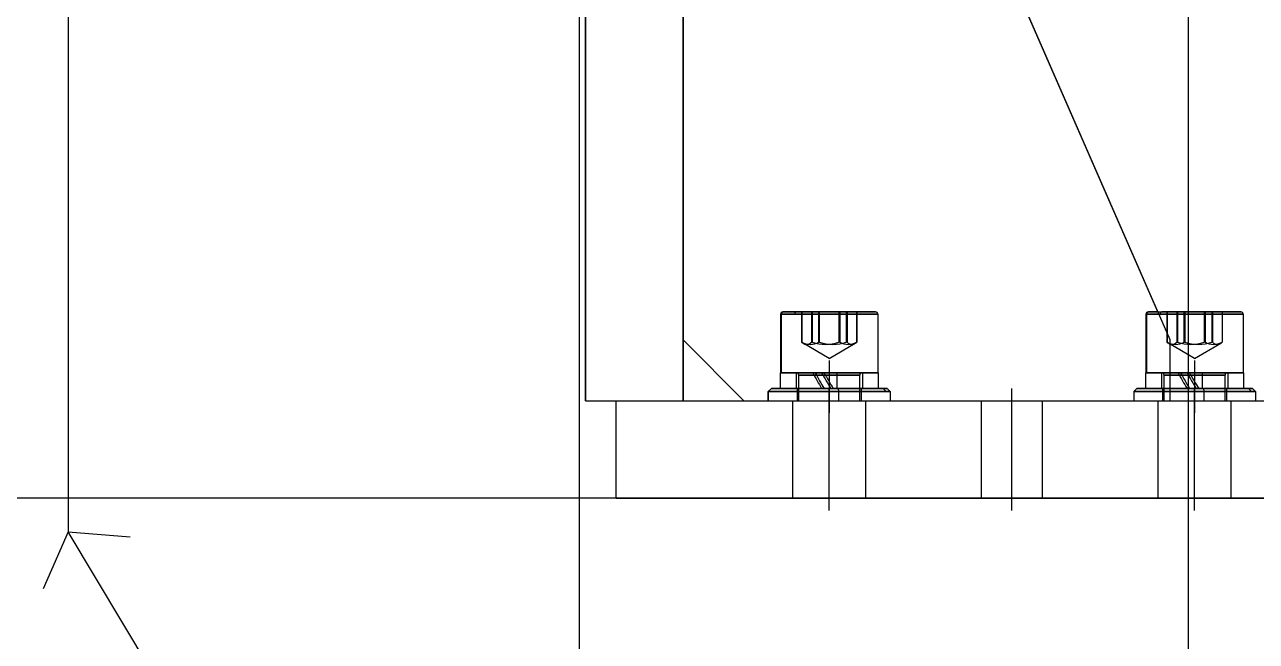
# Model space of a CAD drawing. Extents: x 250 to 718, y 586 to 1448.
# Drawn here: x 413.9 to 616.2, y 911.7 to 1012.9 of the extents above; entities that cross this region are included whole.
import ezdxf

# ---------------------------------------------------------------- set-up
doc = ezdxf.new("R2010")
doc.units = 0
doc.layers.get('0').update_dxf_attribs({"linetype": 'CONTINUOUS'})
for name, color, linetype in [('中心线', 1, 'CONTINUOUS'), ('尺寸', 3, 'CONTINUOUS'), ('虚线', 5, 'CONTINUOUS'), ('辅助线', 8, 'CONTINUOUS')]:
    doc.layers.add(name, color=color, linetype=linetype)

msp = doc.modelspace()

# ---------------------------------------------------------------- linework, layer by layer
for p, q in [((506.009145, 1103.17633), (506.009145, 951.17633)), ((522.009145, 951.17633), (522.009145, 1103.17633)), ((599.996645, 965.77633), (546.509145, 1088.03343)), ((538.009145, 965.37633), (538.009145, 955.77633)), ((538.104945, 965.37633), (538.009145, 965.37633)), ((538.104945, 965.37633), (538.009145, 965.37633)), ((538.104945, 965.37633), (538.104945, 955.77633)), ((540.340045, 965.37633), (538.104945, 965.37633)), ((540.340045, 965.37633), (538.104945, 965.37633)), ((538.409145, 965.77633), (553.609145, 965.77633)), ((554.009145, 965.37633), (540.340045, 965.37633)), ((554.009145, 965.37633), (540.340045, 965.37633)), ((554.009145, 965.37633), (554.009145, 955.77633)), ((598.009145, 965.37633), (598.009145, 955.77633)), ((598.104945, 965.37633), (598.009145, 965.37633)), ((598.104945, 965.37633), (598.009145, 965.37633)), ((598.104945, 965.37633), (598.104945, 955.77633)), ((600.340045, 965.37633), (598.104945, 965.37633)), ((600.340045, 965.37633), (598.104945, 965.37633)), ((598.409145, 965.77633), (613.609145, 965.77633)), ((614.009145, 965.37633), (600.340045, 965.37633)), ((614.009145, 965.37633), (600.340045, 965.37633)), ((614.009145, 965.37633), (614.009145, 955.77633)), ((522.009145, 961.17633), (532.009145, 951.17633)), ((554.059145, 955.77633), (537.959145, 955.77633)), ((537.959145, 955.77633), (537.959145, 953.17633)), ((547.251245, 955.77633), (547.251245, 953.17633)), ((554.059145, 955.77633), (554.059145, 953.17633)), ((614.059145, 955.77633), (597.959145, 955.77633)), ((597.959145, 955.77633), (597.959145, 953.17633)), ((607.251245, 955.77633), (607.251245, 953.17633)), ((614.059145, 955.77633), (614.059145, 953.17633)), ((536.509145, 953.17633), (536.009145, 952.67633)), ((555.509145, 953.17633), (536.509145, 953.17633)), ((547.474945, 953.17633), (547.552145, 952.67633)), ((554.870745, 953.17633), (555.337145, 952.67633)), ((555.509145, 953.17633), (556.009145, 952.67633)), ((596.509145, 953.17633), (596.009145, 952.67633)), ((615.509145, 953.17633), (596.509145, 953.17633)), ((607.474945, 953.17633), (607.552145, 952.67633)), ((614.870745, 953.17633), (615.337145, 952.67633)), ((615.509145, 953.17633), (616.009145, 952.67633)), ((506.009145, 951.17633), (621.009145, 951.17633)), ((511.009145, 935.17633), (511.009145, 951.17633)), ((556.009145, 952.67633), (536.009145, 952.67633)), ((536.009145, 952.67633), (536.009145, 951.17633)), ((547.552145, 952.67633), (547.552145, 951.17633)), ((556.009145, 952.67633), (556.009145, 951.17633)), ((616.009145, 952.67633), (596.009145, 952.67633)), ((596.009145, 952.67633), (596.009145, 951.17633)), ((607.552145, 952.67633), (607.552145, 951.17633)), ((616.009145, 952.67633), (616.009145, 951.17633)), ((511.009145, 935.17633), (621.009145, 935.17633))]:
    msp.add_line(p, q)
for points in [[(538.500145, 965.77633), (538.348945, 965.74593), (538.220745, 965.65913), (538.135045, 965.52943), (538.104945, 965.37633)], [(538.500145, 965.77633), (538.348945, 965.74593), (538.220745, 965.65913), (538.135045, 965.52943), (538.104945, 965.37633)], [(540.623545, 965.77633), (540.515045, 965.74593), (540.423145, 965.65913), (540.361645, 965.52943), (540.340045, 965.37633)], [(540.623545, 965.77633), (540.515045, 965.74593), (540.423145, 965.65913), (540.361645, 965.52943), (540.340045, 965.37633)], [(598.500145, 965.77633), (598.348945, 965.74593), (598.220745, 965.65913), (598.135045, 965.52943), (598.104945, 965.37633)], [(598.500145, 965.77633), (598.348945, 965.74593), (598.220745, 965.65913), (598.135045, 965.52943), (598.104945, 965.37633)], [(600.623545, 965.77633), (600.515045, 965.74593), (600.423145, 965.65913), (600.361645, 965.52943), (600.340045, 965.37633)], [(600.623545, 965.77633), (600.515045, 965.74593), (600.423145, 965.65913), (600.361645, 965.52943), (600.340045, 965.37633)]]:
    msp.add_lwpolyline(points)
for centre, start, end in [((538.409145, 965.37633), 90, 180), ((553.609145, 965.37633), 0, 90), ((598.409145, 965.37633), 90, 180), ((613.609145, 965.37633), 0, 90)]:
    msp.add_arc(centre, 0.4, start, end)
at = {"layer": '中心线'}
for p, q in [((546.009145, 957.77633), (546.009145, 951.17633)), ((546.009145, 957.77633), (546.009145, 951.17633)), ((606.009145, 957.77633), (606.009145, 951.17633)), ((606.009145, 957.77633), (606.009145, 951.17633)), ((546.009145, 955.17633), (546.009145, 949.17633)), ((546.009145, 955.17633), (546.009145, 949.17633)), ((606.009145, 955.17633), (606.009145, 949.17633)), ((606.009145, 955.17633), (606.009145, 949.17633)), ((546.009145, 933.17633), (546.009145, 953.17633)), ((546.009145, 933.17633), (546.009145, 953.17633)), ((576.009145, 933.17633), (576.009145, 953.17633)), ((576.009145, 933.17633), (576.009145, 953.17633)), ((606.009145, 933.17633), (606.009145, 953.17633)), ((606.009145, 933.17633), (606.009145, 953.17633))]:
    msp.add_line(p, q, dxfattribs=at)
at = {"layer": '尺寸'}
for p, q in [((421.009145, 1269.17633), (421.009145, 929.67633)), ((511.009145, 935.17633), (332.509145, 935.17633)), ((421.009145, 929.67633), (416.919209, 920.292097)), ((621.009145, 595.67633), (421.009145, 929.67633)), ((421.009145, 929.67633), (431.212588, 928.851007))]:
    msp.add_line(p, q, dxfattribs=at)
at = {"layer": '虚线'}
for p, q in [((506.009145, 951.17633), (506.009145, 1299.87633)), ((522.009145, 1135.17633), (522.009145, 951.17633)), ((602.009145, 961.17633), (532.009145, 1121.17633)), ((538.009145, 965.37633), (538.009145, 955.77633)), ((538.009145, 965.37633), (553.913345, 965.37633)), ((538.104945, 965.37633), (538.009145, 965.37633)), ((538.009145, 965.37633), (553.913345, 965.37633)), ((538.104945, 965.37633), (538.009145, 965.37633)), ((538.009145, 965.37633), (553.913345, 965.37633)), ((538.009145, 965.37633), (553.913345, 965.37633)), ((540.340045, 965.37633), (538.104945, 965.37633)), ((540.340045, 965.37633), (538.104945, 965.37633)), ((553.609145, 965.77633), (538.409145, 965.77633)), ((554.009145, 965.37633), (540.340045, 965.37633)), ((554.009145, 965.37633), (540.340045, 965.37633)), ((541.478045, 965.77633), (541.478045, 960.77633)), ((541.502145, 965.77633), (541.502145, 960.77633)), ((543.077745, 965.77633), (543.077745, 960.77633)), ((543.199045, 965.77633), (543.199045, 960.77633)), ((544.288145, 960.77633), (544.288145, 965.77633)), ((544.437345, 960.77633), (544.437345, 965.77633)), ((547.584845, 965.77633), (547.584845, 960.77633)), ((547.730145, 965.77633), (547.730145, 960.77633)), ((548.819245, 965.77633), (548.819245, 960.77633)), ((548.940545, 965.77633), (548.940545, 960.77633)), ((550.516145, 965.77633), (550.516145, 960.77633)), ((550.540245, 965.77633), (550.540245, 960.77633)), ((553.913345, 965.37633), (554.009145, 965.37633)), ((553.913345, 965.37633), (554.009145, 965.37633)), ((553.913345, 965.37633), (554.009145, 965.37633)), ((553.913345, 965.37633), (554.009145, 965.37633)), ((554.009145, 965.37633), (554.009145, 955.77633)), ((598.009145, 965.37633), (598.009145, 955.77633)), ((598.009145, 965.37633), (613.913345, 965.37633)), ((598.104945, 965.37633), (598.009145, 965.37633)), ((598.009145, 965.37633), (613.913345, 965.37633)), ((598.009145, 965.37633), (613.913345, 965.37633)), ((598.009145, 965.37633), (613.913345, 965.37633)), ((598.104945, 965.37633), (598.009145, 965.37633)), ((600.340045, 965.37633), (598.104945, 965.37633)), ((600.340045, 965.37633), (598.104945, 965.37633)), ((599.996645, 965.77633), (598.409145, 965.77633)), ((614.009145, 965.37633), (600.340045, 965.37633)), ((614.009145, 965.37633), (600.340045, 965.37633)), ((613.609145, 965.77633), (600.623545, 965.77633)), ((601.478045, 965.77633), (601.478045, 960.77633)), ((601.502145, 965.77633), (601.502145, 960.77633)), ((603.077745, 965.77633), (603.077745, 960.77633)), ((603.199045, 965.77633), (603.199045, 960.77633)), ((604.288145, 960.77633), (604.288145, 965.77633)), ((604.433445, 965.77633), (604.433445, 960.77633)), ((607.584845, 965.77633), (607.584845, 960.77633)), ((607.730145, 965.77633), (607.730145, 960.77633)), ((608.819245, 965.77633), (608.819245, 960.77633)), ((608.940545, 965.77633), (608.940545, 960.77633)), ((610.516145, 965.77633), (610.516145, 960.77633)), ((610.540245, 965.77633), (610.540245, 960.77633)), ((613.913345, 965.37633), (614.009145, 965.37633)), ((613.913345, 965.37633), (614.009145, 965.37633)), ((613.913345, 965.37633), (614.009145, 965.37633)), ((613.913345, 965.37633), (614.009145, 965.37633)), ((614.009145, 965.37633), (614.009145, 955.77633)), ((522.009145, 961.17633), (532.009145, 951.17633)), ((602.009145, 951.17633), (602.009145, 961.17633)), ((541.502145, 960.77633), (541.478045, 960.77633)), ((546.001345, 958.13973), (541.721045, 960.61103)), ((543.199045, 960.77633), (543.077745, 960.77633)), ((544.433445, 960.77633), (544.288145, 960.77633)), ((546.016945, 958.13973), (550.297245, 960.61103)), ((547.730145, 960.77633), (547.584845, 960.77633)), ((548.940545, 960.77633), (548.819245, 960.77633)), ((550.540245, 960.77633), (550.516145, 960.77633)), ((601.502145, 960.77633), (601.478045, 960.77633)), ((606.001345, 958.13973), (601.721045, 960.61103)), ((603.199045, 960.77633), (603.077745, 960.77633)), ((604.433445, 960.77633), (604.288145, 960.77633)), ((606.016945, 958.13973), (610.297245, 960.61103)), ((607.730145, 960.77633), (607.584845, 960.77633)), ((608.940545, 960.77633), (608.819245, 960.77633)), ((610.540245, 960.77633), (610.516145, 960.77633)), ((546.001345, 958.13973), (546.016945, 958.13973)), ((606.001345, 958.13973), (606.016945, 958.13973)), ((537.959145, 955.77633), (554.059145, 955.77633)), ((537.959145, 955.77633), (537.959145, 953.17633)), ((540.559145, 955.77633), (540.559145, 953.17633)), ((541.009145, 951.17633), (541.009145, 955.37633)), ((541.009145, 955.37633), (541.571145, 955.37633)), ((549.054645, 955.37633), (541.009145, 955.37633)), ((549.054645, 955.37633), (541.009145, 955.37633)), ((549.054645, 955.37633), (541.009145, 955.37633)), ((541.009145, 955.37633), (541.571145, 955.37633)), ((541.009145, 955.37633), (541.571145, 955.37633)), ((549.054645, 955.37633), (541.009145, 955.37633)), ((541.009145, 955.37633), (541.571145, 955.37633)), ((541.571145, 955.37633), (542.963645, 955.37633)), ((541.571145, 955.37633), (542.963645, 955.37633)), ((541.571145, 955.37633), (542.963645, 955.37633)), ((541.571145, 955.37633), (542.963645, 955.37633)), ((542.963645, 955.37633), (551.009145, 955.37633)), ((542.963645, 955.37633), (551.009145, 955.37633)), ((542.963645, 955.37633), (551.009145, 955.37633)), ((542.963645, 955.37633), (551.009145, 955.37633)), ((551.009145, 955.37633), (549.054645, 955.37633)), ((551.009145, 955.37633), (549.054645, 955.37633)), ((551.009145, 955.37633), (549.054645, 955.37633)), ((551.009145, 955.37633), (549.054645, 955.37633)), ((551.009145, 951.17633), (551.009145, 955.37633)), ((551.459145, 955.77633), (551.459145, 953.17633)), ((554.059145, 955.77633), (554.059145, 953.17633)), ((597.959145, 955.77633), (597.959145, 953.17633)), ((597.959145, 955.77633), (614.059145, 955.77633)), ((600.559145, 955.77633), (600.559145, 953.17633)), ((601.009145, 951.17633), (601.009145, 955.37633)), ((601.009145, 955.37633), (601.571145, 955.37633)), ((609.054645, 955.37633), (601.009145, 955.37633)), ((601.009145, 955.37633), (601.571145, 955.37633)), ((609.054645, 955.37633), (601.009145, 955.37633)), ((601.009145, 955.37633), (601.571145, 955.37633)), ((609.054645, 955.37633), (601.009145, 955.37633)), ((601.009145, 955.37633), (601.571145, 955.37633)), ((609.054645, 955.37633), (601.009145, 955.37633)), ((601.571145, 955.37633), (602.963645, 955.37633)), ((601.571145, 955.37633), (602.963645, 955.37633)), ((601.571145, 955.37633), (602.963645, 955.37633)), ((601.571145, 955.37633), (602.963645, 955.37633)), ((602.963645, 955.37633), (611.009145, 955.37633)), ((602.963645, 955.37633), (611.009145, 955.37633)), ((602.963645, 955.37633), (611.009145, 955.37633)), ((602.963645, 955.37633), (611.009145, 955.37633)), ((611.009145, 955.37633), (609.054645, 955.37633)), ((611.009145, 955.37633), (609.054645, 955.37633)), ((611.009145, 955.37633), (609.054645, 955.37633)), ((611.009145, 955.37633), (609.054645, 955.37633)), ((611.009145, 951.17633), (611.009145, 955.37633)), ((611.459145, 955.77633), (611.459145, 953.17633)), ((614.059145, 955.77633), (614.059145, 953.17633)), ((536.509145, 953.17633), (536.009145, 952.67633)), ((536.509145, 953.17633), (555.509145, 953.17633)), ((540.759145, 953.17633), (540.759145, 951.17633)), ((551.259145, 953.17633), (551.259145, 951.17633)), ((555.509145, 953.17633), (556.009145, 952.67633)), ((596.509145, 953.17633), (596.009145, 952.67633)), ((596.509145, 953.17633), (615.509145, 953.17633)), ((600.759145, 953.17633), (600.759145, 951.17633)), ((611.259145, 953.17633), (611.259145, 951.17633)), ((615.509145, 953.17633), (616.009145, 952.67633)), ((506.009145, 951.17633), (621.009145, 951.17633)), ((511.009145, 935.17633), (511.009145, 951.17633)), ((536.009145, 952.67633), (556.009145, 952.67633)), ((536.009145, 951.17633), (536.009145, 952.67633)), ((540.009145, 935.17633), (540.009145, 951.17633)), ((552.009145, 935.17633), (552.009145, 951.17633)), ((556.009145, 952.67633), (556.009145, 951.17633)), ((571.009145, 935.17633), (571.009145, 951.17633)), ((581.009145, 935.17633), (581.009145, 951.17633)), ((596.009145, 952.67633), (596.009145, 951.17633)), ((596.009145, 952.67633), (616.009145, 952.67633)), ((600.009145, 935.17633), (600.009145, 951.17633)), ((612.009145, 935.17633), (612.009145, 951.17633)), ((616.009145, 952.67633), (616.009145, 951.17633)), ((621.009145, 935.17633), (511.009145, 935.17633))]:
    msp.add_line(p, q, dxfattribs=at)
for centre, radius, start, end in [((538.409145, 965.37633), 0.4, 90, 180), ((553.609145, 965.37633), 0.4, 0, 90), ((598.409145, 965.37633), 0.4, 90, 180), ((542.808645, 962.46993), 2.1538, 231.845, 239.6687), ((542.895145, 963.53563), 3.091, 243.2128, 296.7872), ((542.311745, 961.56743), 1.1242, 238.2983, 266.5407), ((542.217045, 961.72873), 1.2837, 271.1987, 312.1065), ((545.391945, 967.85913), 7.4145, 252.7968, 287.2032), ((546.626345, 967.85913), 7.4145, 252.7968, 287.2032), ((549.123145, 963.53913), 3.0942, 243.2428, 296.7572), ((549.801445, 961.72913), 1.2841, 227.9004, 268.7944), ((549.705645, 961.57043), 1.1273, 273.4972, 301.6588), ((549.211445, 962.46703), 2.1504, 300.3293, 308.1657), ((602.808645, 962.46993), 2.1538, 231.845, 239.6687), ((602.895145, 963.53563), 3.091, 243.2128, 296.7872), ((602.311745, 961.56743), 1.1242, 238.2983, 266.5407), ((602.217045, 961.72873), 1.2837, 271.1987, 312.1065), ((605.391945, 967.85913), 7.4145, 252.7968, 287.2032), ((606.626345, 967.85913), 7.4145, 252.7968, 287.2032), ((609.123145, 963.53913), 3.0942, 243.2428, 296.7572), ((609.801445, 961.72913), 1.2841, 227.9004, 268.7944), ((609.705645, 961.57043), 1.1273, 273.4972, 301.6588), ((609.211445, 962.46703), 2.1504, 300.3293, 308.1657), ((540.609145, 955.37633), 0.4, 0, 90), ((746.870645, 1068.48073), 232.6822, 208.9713, 209.7055), ((678.709845, 1029.38723), 153.7578, 208.6038, 209.7132), ((751.302645, 1073.58683), 237.7736, 209.7009, 210.4251), ((683.177645, 1034.48663), 158.877, 209.6973, 210.7824), ((551.409145, 955.37633), 0.4, 90, 180), ((600.609145, 955.37633), 0.4, 0, 90), ((806.870645, 1068.48073), 232.6822, 208.9713, 209.7055), ((738.709845, 1029.38723), 153.7578, 208.6038, 209.7132), ((811.302645, 1073.58683), 237.7736, 209.7009, 210.4251), ((743.177645, 1034.48663), 158.877, 209.6973, 210.7824), ((611.409145, 955.37633), 0.4, 90, 180)]:
    msp.add_arc(centre, radius, start, end, dxfattribs=at)
at = {"layer": '辅助线'}
for p, q in [((505.009145, 822.67633), (505.009145, 1447.67633)), ((605.009145, 822.67633), (605.009145, 1447.67633)), ((717.509145, 935.17633), (392.509145, 935.17633))]:
    msp.add_line(p, q, dxfattribs=at)

doc.saveas('drawing.dxf')
